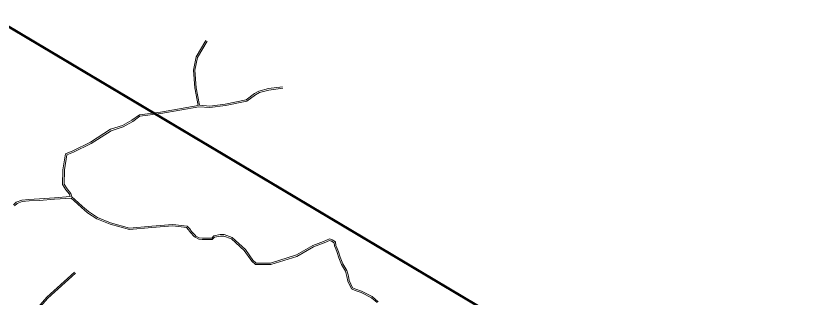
# Model space of a CAD drawing. Header units: millimetres. Extents: x 617885 to 663705, y 7172943 to 7234736.
# Drawn here: x 659497 to 662698, y 7188643 to 7189779 of the extents above; entities that cross this region are included whole.
import ezdxf

# ---------------------------------------------------------------- set-up
doc = ezdxf.new("R2010")
doc.units = ezdxf.units.MM
doc.layers.add('BAIRROS', color=12, linetype='Continuous')
doc.layers.add('VIAS', color=7, linetype='Continuous', lineweight=5)

msp = doc.modelspace()

# ---------------------------------------------------------------- linework, layer by layer
at = {"layer": 'BAIRROS', "lineweight": 40, "ltscale": 0.3, "const_width": 10}
msp.add_lwpolyline([(659403.7, 7189773.7), (662693, 7187813.2)], dxfattribs=at)
at = {"layer": 'VIAS', "color": 253}
for points in [[(659487.5, 7189018.3), (659498.7, 7189028.2), (659521.3, 7189037.3), (659549.7, 7189039.8), (659591.9, 7189041.6), (659651.9, 7189046.6), (659715.8, 7189051.3), (659712.9, 7189061.4), (659698, 7189079), (659685.1, 7189100.2), (659685.9, 7189158.8), (659696, 7189223.2), (659726.7, 7189235.5), (659796.9, 7189270.6), (659877.9, 7189322.1), (659925.6, 7189337.5), (659963.7, 7189358.8), (659993.4, 7189380.6), (660078.7, 7189391.5), (660229.5, 7189418.6), (660216.3, 7189488.6), (660210.5, 7189560.7), (660222.3, 7189613.9), (660261.2, 7189680)], [(660266.4, 7189677), (660227.9, 7189611.6), (660216.5, 7189560.3), (660222.3, 7189489.4), (660235.5, 7189419), (660276.6, 7189415.9), (660339.1, 7189423.4), (660423.4, 7189441.4), (660456.7, 7189466.1), (660473.9, 7189476.2), (660513.1, 7189486.2), (660569.3, 7189493.1)], [(660340, 7189417.5), (660425.9, 7189435.8), (660460.1, 7189461.1), (660476.2, 7189470.6), (660514.2, 7189480.3), (660570.1, 7189487.1)], [(660233.1, 7189413.2), (660276.8, 7189409.9), (660340, 7189417.5), (660425.9, 7189435.8)], [(660079.6, 7189385.6), (660233.1, 7189413.2)], [(659928, 7189332), (659966.9, 7189353.7), (659995.7, 7189374.9), (660079.6, 7189385.6)], [(659799.8, 7189265.4), (659880.4, 7189316.6)], [(659880.4, 7189316.6), (659928, 7189332)], [(659691.9, 7189158.3), (659701.4, 7189218.9), (659729.2, 7189230.1), (659799.8, 7189265.4)], [(659702.8, 7189082.5), (659691.2, 7189101.9), (659691.9, 7189158.3)], [(659718.4, 7189064.3), (659702.8, 7189082.5)], [(659722.4, 7189050.2), (659718.4, 7189064.3)], [(659764.3, 7189011.7), (659734.3, 7189039.8), (659722.4, 7189050.2)], [(659492.1, 7189014.4), (659501.9, 7189023), (659522.7, 7189031.4), (659550.1, 7189033.8), (659592.2, 7189035.7), (659652.4, 7189040.6), (659718.7, 7189045.5), (659730.2, 7189035.4), (659760.4, 7189007.2), (659785.5, 7188986.1), (659822.4, 7188962), (659876.1, 7188939.6), (659953.3, 7188918.4), (660044.1, 7188926.9), (660128, 7188933.5)], [(659789.1, 7188991), (659764.3, 7189011.7)], [(659825.2, 7188967.3), (659789.1, 7188991)], [(659878, 7188945.3), (659825.2, 7188967.3)], [(659953.8, 7188924.5), (659878, 7188945.3)], [(660043.6, 7188932.8), (659953.8, 7188924.5)], [(660186.1, 7188932.7), (660128.1, 7188939.5), (660043.6, 7188932.8)], [(660128, 7188933.5), (660183.2, 7188927), (660191.1, 7188918), (660198.9, 7188906.9), (660213.5, 7188891.2), (660217.2, 7188887.5), (660232.5, 7188879.3), (660246.6, 7188878.1)], [(660220.8, 7188892.4), (660217.8, 7188895.4), (660203.6, 7188910.7), (660195.9, 7188921.7), (660186.1, 7188932.7)], [(660954.2, 7188627.6), (660929.8, 7188648.7), (660887, 7188670.8), (660863.4, 7188678.7), (660850.5, 7188684.4), (660837.1, 7188712.8), (660834, 7188731.3), (660827.6, 7188753.7), (660811.8, 7188780.5), (660801, 7188806.7), (660794.7, 7188828.6), (660788.4, 7188842.8), (660783.9, 7188854.9), (660782.2, 7188868.5), (660768.2, 7188877.2), (660757.4, 7188880.8), (660734.4, 7188871), (660690.5, 7188853.8), (660624.8, 7188816.3), (660520.7, 7188783.7), (660462.8, 7188783.7), (660449.7, 7188795.6), (660419.7, 7188837.7), (660367, 7188885.9), (660333.8, 7188898.5), (660318.5, 7188898.5), (660292.9, 7188892.7), (660284.3, 7188884.1), (660246.9, 7188884.1), (660234.3, 7188885.2), (660220.8, 7188892.4)], [(660246.6, 7188878.1), (660286.8, 7188878.1), (660295.9, 7188887.2), (660319.1, 7188892.5), (660332.7, 7188892.5), (660363.8, 7188880.7), (660415.2, 7188833.7), (660445.2, 7188791.6), (660460.5, 7188777.7), (660521.6, 7188777.7), (660627.2, 7188810.7), (660693, 7188848.3), (660736.7, 7188865.5), (660757.6, 7188874.4), (660765.6, 7188871.8), (660776.6, 7188864.9), (660778, 7188853.5), (660782.9, 7188840.5), (660789.1, 7188826.6), (660795.3, 7188804.7), (660806.4, 7188777.8), (660822, 7188751.3), (660828.1, 7188730), (660831.3, 7188711), (660846, 7188679.9), (660861.3, 7188673.1), (660884.7, 7188665.3), (660926.4, 7188643.7), (660948.9, 7188624.2)], [(659733.1, 7188747.2), (659621.5, 7188646.9), (659556.9, 7188572.9)], [(659565.3, 7188573.4), (659625.8, 7188642.7), (659737.1, 7188742.8)]]:
    msp.add_lwpolyline(points, dxfattribs=at)

doc.saveas('drawing.dxf')
